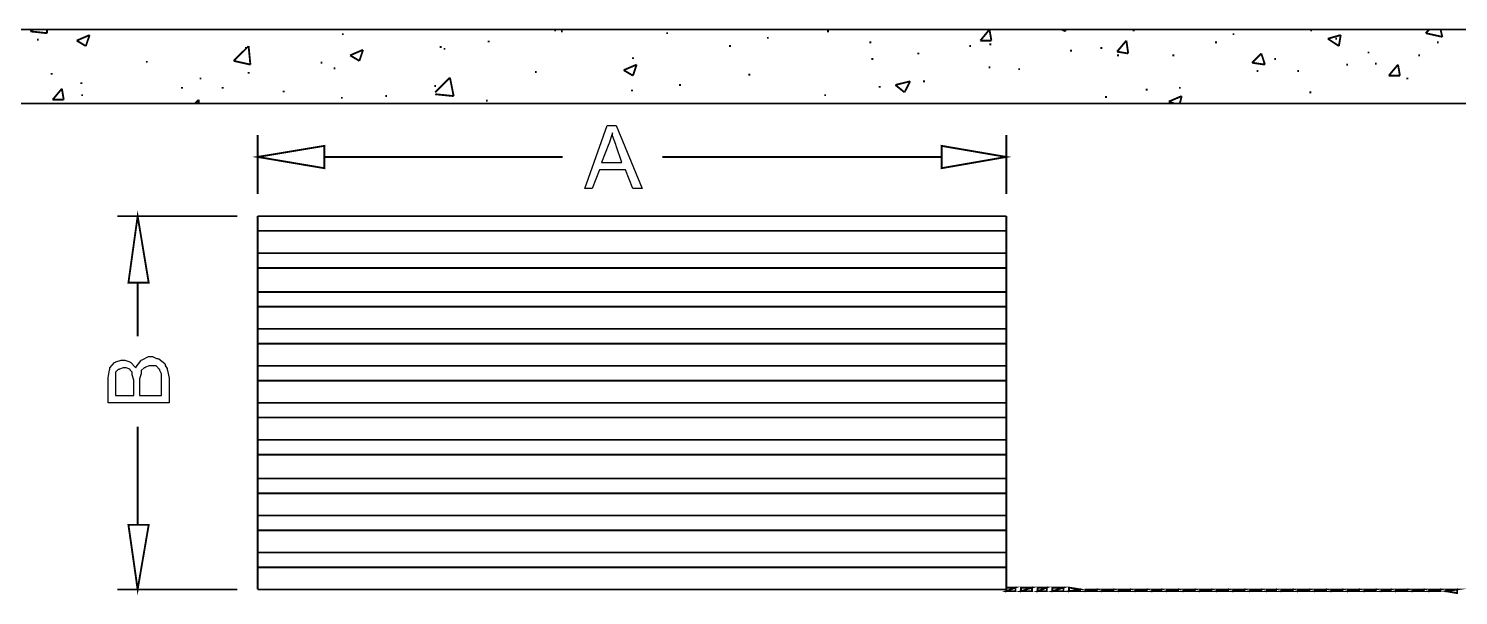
# Model space of a CAD drawing. Extents: x 219 to 1226, y 175 to 465.
# Drawn here: x 366.04 to 398.86, y 249.12 to 262.12 of the extents above; entities that cross this region are included whole.
import ezdxf

# ---------------------------------------------------------------- set-up
doc = ezdxf.new("R2010")
doc.units = 0
doc.header["$MEASUREMENT"] = 0
for name, color, linetype in [('C00-00-00-BLACK', 7, 'Continuous'), ('C00-7E-FF', 150, 'Continuous'), ('C00-FF-00', 3, 'Continuous'), ('CFF-7E-00', 30, 'Continuous')]:
    doc.layers.add(name, color=color, linetype=linetype)

msp = doc.modelspace()

# ---------------------------------------------------------------- linework, layer by layer
at = {"layer": 'C00-00-00-BLACK', "const_width": 0.0423}
for points in [[(232.744, 262.098), (408.666, 262.098)], [(366.085, 262.055), (366.128, 262.098)], [(366.085, 262.055), (366.465, 262.014)], [(366.255, 261.887), (366.255, 261.844)], [(366.465, 262.014), (366.465, 262.098)], [(367.146, 261.844), (367.443, 261.971)], [(367.146, 261.844), (367.357, 261.718)], [(367.357, 261.718), (367.443, 261.971)], [(373.253, 262.014), (373.253, 261.971)], [(376.602, 261.844), (376.602, 261.802)], [(378.129, 262.098), (378.129, 262.055)], [(378.259, 262.055), (378.301, 262.055)], [(380.675, 262.014), (380.717, 262.014)], [(383.008, 261.929), (383.008, 261.887)], [(384.365, 262.055), (384.408, 262.055)], [(387.884, 261.844), (388.095, 262.098)], [(387.884, 261.844), (388.138, 261.844)], [(388.138, 261.844), (388.095, 262.098)], [(389.752, 262.098), (389.837, 262.055)], [(389.837, 262.055), (389.837, 262.098)], [(391.022, 261.59), (391.236, 261.844)], [(391.278, 261.548), (391.236, 261.844)], [(391.405, 262.098), (391.405, 262.055)], [(393.694, 262.014), (393.694, 261.971)], [(395.478, 262.098), (395.478, 262.055)], [(395.859, 261.887), (396.155, 261.971)], [(395.859, 261.887), (396.113, 261.718)], [(396.029, 261.887), (396.07, 261.887)], [(396.113, 261.718), (396.155, 261.971)], [(398.105, 262.014), (398.189, 262.098)], [(398.105, 262.014), (398.488, 261.929)], [(398.488, 261.929), (398.446, 262.098)], [(370.75, 261.379), (371.092, 261.718)], [(371.006, 261.675), (371.049, 261.675)], [(371.133, 261.293), (371.092, 261.718)], [(373.422, 261.505), (373.718, 261.632)], [(373.422, 261.505), (373.634, 261.379)], [(373.634, 261.379), (373.718, 261.632)], [(375.501, 261.718), (375.501, 261.675)], [(375.587, 261.675), (375.587, 261.632)], [(382.116, 261.718), (382.159, 261.718)], [(385.339, 261.802), (385.383, 261.802)], [(386.441, 261.548), (386.484, 261.548)], [(387.631, 261.718), (387.672, 261.718)], [(388.095, 261.759), (388.138, 261.759)], [(389.964, 261.632), (389.964, 261.59)], [(390.641, 261.675), (390.683, 261.675)], [(391.022, 261.59), (391.278, 261.548)], [(391.022, 261.505), (391.065, 261.505)], [(392.294, 261.505), (392.337, 261.505)], [(393.271, 261.802), (393.314, 261.802)], [(394.12, 261.336), (394.332, 261.548)], [(394.416, 261.293), (394.332, 261.548)], [(396.791, 261.59), (396.791, 261.548)], [(397.936, 261.505), (397.978, 261.505)], [(398.361, 261.802), (398.404, 261.802)], [(368.757, 261.379), (368.757, 261.336)], [(370.75, 261.379), (371.133, 261.293)], [(372.745, 261.336), (372.786, 261.336)], [(373.042, 261.209), (373.083, 261.209)], [(379.7, 261.166), (379.997, 261.293)], [(379.912, 261.463), (379.912, 261.421)], [(379.912, 261.04), (379.997, 261.293)], [(385.383, 261.421), (385.426, 261.421)], [(388.095, 261.252), (388.095, 261.209)], [(388.776, 261.209), (388.776, 261.166)], [(394.12, 261.336), (394.416, 261.293)], [(394.628, 261.421), (394.671, 261.421)], [(396.282, 261.293), (396.325, 261.293)], [(396.962, 261.336), (396.962, 261.293)], [(397.258, 261.04), (397.47, 261.293)], [(397.513, 261.04), (397.47, 261.293)], [(366.551, 261.082), (366.594, 261.082)], [(367.23, 260.868), (367.273, 260.868)], [(369.988, 260.994), (369.988, 260.953)], [(371.092, 261.125), (371.092, 261.082)], [(375.374, 260.657), (375.713, 260.994)], [(375.797, 260.571), (375.713, 260.994)], [(377.663, 261.125), (377.706, 261.125)], [(379.7, 261.166), (379.912, 261.04)], [(382.585, 261.082), (382.585, 261.04)], [(385.935, 260.826), (386.274, 260.91)], [(386.145, 260.657), (386.274, 260.91)], [(386.57, 260.91), (386.611, 260.91)], [(394.247, 261.166), (394.247, 261.125)], [(395.178, 261.166), (395.178, 261.125)], [(397.258, 261.04), (397.513, 261.04)], [(397.682, 260.994), (397.682, 260.953)], [(366.594, 260.487), (366.807, 260.741)], [(366.85, 260.487), (366.807, 260.741)], [(367.273, 260.614), (367.273, 260.571)], [(369.565, 260.783), (369.565, 260.741)], [(370.496, 260.783), (370.496, 260.741)], [(371.895, 260.698), (371.895, 260.657)], [(373.211, 260.53), (373.253, 260.53)], [(374.229, 260.571), (374.271, 260.571)], [(375.374, 260.826), (375.374, 260.783)], [(375.374, 260.614), (375.797, 260.571)], [(379.87, 260.698), (379.912, 260.698)], [(380.971, 260.826), (381.014, 260.826)], [(384.323, 260.614), (384.323, 260.571)], [(385.553, 260.783), (385.595, 260.783)], [(385.935, 260.826), (386.145, 260.657)], [(390.769, 260.571), (390.769, 260.53)], [(391.701, 260.741), (391.701, 260.698)], [(392.21, 260.445), (392.506, 260.571)], [(392.464, 260.783), (392.464, 260.741)], [(392.464, 260.402), (392.506, 260.571)], [(395.433, 260.657), (395.478, 260.657)], [(242.202, 260.402), (399.208, 260.402)], [(366.594, 260.487), (366.85, 260.487)], [(369.861, 260.402), (369.945, 260.487)], [(369.945, 260.402), (369.945, 260.487)], [(376.56, 260.487), (376.56, 260.445)], [(389.71, 260.402), (389.752, 260.402)], [(392.21, 260.445), (392.337, 260.402)], [(371.302, 249.255), (371.302, 257.818)], [(388.48, 257.818), (371.302, 257.818)], [(388.48, 249.255), (388.48, 257.818)], [(371.302, 249.255), (388.48, 249.255)]]:
    msp.add_lwpolyline(points, dxfattribs=at)
at = {"layer": 'C00-7E-FF', "const_width": 0.0423}
for points in [[(371.302, 258.325), (371.302, 259.682)], [(388.48, 258.325), (388.48, 259.682)], [(372.829, 259.175), (378.301, 259.175)], [(386.996, 259.175), (380.589, 259.175)], [(370.834, 257.818), (368.078, 257.818)], [(368.546, 256.291), (368.546, 255.063)], [(368.546, 250.738), (368.546, 252.986)], [(370.834, 249.255), (368.078, 249.255)]]:
    msp.add_lwpolyline(points, dxfattribs=at)
for points in [[(372.829, 259.429), (372.829, 258.917), (371.302, 259.175), (372.829, 259.429)], [(386.996, 259.429), (386.996, 258.917), (388.48, 259.175), (386.996, 259.429)], [(368.334, 256.291), (368.8, 256.291), (368.546, 257.818), (368.334, 256.291)], [(368.334, 250.738), (368.8, 250.738), (368.546, 249.255), (368.334, 250.738)]]:
    msp.add_lwpolyline(points, close=True, dxfattribs=at)
at = {"layer": 'C00-7E-FF'}
for points in [[(372.829, 259.429), (372.829, 258.917), (371.302, 259.175), (372.829, 259.429)], [(386.996, 259.429), (386.996, 258.917), (388.48, 259.175), (386.996, 259.429)], [(368.334, 256.291), (368.8, 256.291), (368.546, 257.818), (368.334, 256.291)], [(368.334, 250.738), (368.8, 250.738), (368.546, 249.255), (368.334, 250.738)]]:
    msp.add_lwpolyline(points, close=True, dxfattribs=at)
at = {"layer": 'C00-FF-00', "const_width": 0.0423}
for points in [[(388.48, 257.479), (371.302, 257.479)], [(388.48, 256.968), (371.302, 256.968)], [(388.48, 256.629), (371.302, 256.629)], [(388.48, 256.079), (371.302, 256.079)], [(388.48, 255.74), (371.302, 255.74)], [(388.48, 255.233), (371.302, 255.233)], [(388.48, 254.891), (371.302, 254.891)], [(388.48, 254.382), (371.302, 254.382)], [(388.48, 254.045), (371.302, 254.045)], [(388.48, 253.536), (371.302, 253.536)], [(388.48, 253.197), (371.302, 253.197)], [(388.48, 252.687), (371.302, 252.687)], [(388.48, 252.348), (371.302, 252.348)], [(388.48, 251.799), (371.302, 251.799)], [(388.48, 251.46), (371.302, 251.46)], [(388.48, 250.951), (371.302, 250.951)], [(388.48, 250.609), (371.302, 250.609)], [(388.48, 250.102), (371.302, 250.102)], [(388.48, 249.763), (371.302, 249.763)], [(388.48, 249.214), (388.48, 249.297)]]:
    msp.add_lwpolyline(points, dxfattribs=at)
for points in [[(388.69, 249.214), (388.69, 249.297), (388.48, 249.214), (388.69, 249.214)], [(388.69, 249.297), (388.48, 249.214), (388.48, 249.297), (388.69, 249.297)], [(389.072, 249.214), (389.072, 249.297), (388.816, 249.214), (389.072, 249.214)], [(389.072, 249.297), (388.816, 249.214), (388.816, 249.297), (389.072, 249.297)], [(389.411, 249.214), (389.411, 249.297), (389.199, 249.214), (389.411, 249.214)], [(389.411, 249.297), (389.199, 249.214), (389.199, 249.297), (389.411, 249.297)], [(389.794, 249.214), (389.794, 249.297), (389.538, 249.214), (389.794, 249.214)], [(389.794, 249.297), (389.538, 249.214), (389.538, 249.297), (389.794, 249.297)], [(390.176, 249.214), (390.176, 249.255), (389.921, 249.214), (390.176, 249.214)], [(390.176, 249.255), (389.921, 249.214), (389.921, 249.297), (390.176, 249.255)], [(390.556, 249.214), (390.556, 249.255), (390.3, 249.214), (390.556, 249.214)], [(390.556, 249.255), (390.3, 249.214), (390.3, 249.255), (390.556, 249.255)], [(390.938, 249.214), (390.938, 249.255), (390.68, 249.214), (390.938, 249.214)], [(390.938, 249.255), (390.68, 249.214), (390.68, 249.255), (390.938, 249.255)], [(391.321, 249.214), (391.321, 249.255), (391.065, 249.214), (391.321, 249.214)], [(391.321, 249.255), (391.065, 249.214), (391.065, 249.255), (391.321, 249.255)], [(391.701, 249.214), (391.701, 249.255), (391.445, 249.214), (391.701, 249.214)], [(391.701, 249.255), (391.445, 249.214), (391.445, 249.255), (391.701, 249.255)], [(392.04, 249.214), (392.04, 249.255), (391.83, 249.214), (392.04, 249.214)], [(392.04, 249.255), (391.83, 249.214), (391.83, 249.255), (392.04, 249.255)], [(392.422, 249.214), (392.422, 249.255), (392.165, 249.214), (392.422, 249.214)], [(392.422, 249.255), (392.165, 249.214), (392.165, 249.255), (392.422, 249.255)], [(392.805, 249.214), (392.805, 249.255), (392.549, 249.214), (392.805, 249.214)], [(392.805, 249.255), (392.549, 249.214), (392.549, 249.255), (392.805, 249.255)], [(393.187, 249.214), (393.187, 249.255), (392.929, 249.214), (393.187, 249.214)], [(393.187, 249.255), (392.929, 249.214), (392.929, 249.255), (393.187, 249.255)], [(393.568, 249.214), (393.568, 249.255), (393.311, 249.214), (393.568, 249.214)], [(393.568, 249.255), (393.311, 249.214), (393.311, 249.255), (393.568, 249.255)], [(393.948, 249.214), (393.948, 249.255), (393.691, 249.214), (393.948, 249.214)], [(393.948, 249.255), (393.691, 249.214), (393.691, 249.255), (393.948, 249.255)], [(394.332, 249.214), (394.332, 249.255), (394.076, 249.214), (394.332, 249.214)], [(394.332, 249.255), (394.076, 249.214), (394.076, 249.255), (394.332, 249.255)], [(394.671, 249.214), (394.671, 249.255), (394.459, 249.214), (394.671, 249.214)], [(394.671, 249.255), (394.459, 249.214), (394.459, 249.255), (394.671, 249.255)], [(395.052, 249.214), (395.052, 249.255), (394.795, 249.214), (395.052, 249.214)], [(395.052, 249.255), (394.795, 249.214), (394.795, 249.255), (395.052, 249.255)], [(395.433, 249.214), (395.433, 249.255), (395.176, 249.214), (395.433, 249.214)], [(395.433, 249.255), (395.176, 249.214), (395.176, 249.255), (395.433, 249.255)], [(395.817, 249.214), (395.817, 249.255), (395.56, 249.214), (395.817, 249.214)], [(395.817, 249.255), (395.56, 249.214), (395.56, 249.255), (395.817, 249.255)], [(396.197, 249.214), (396.197, 249.255), (395.94, 249.214), (396.197, 249.214)], [(396.197, 249.255), (395.94, 249.214), (395.94, 249.255), (396.197, 249.255)], [(396.579, 249.214), (396.579, 249.255), (396.322, 249.214), (396.579, 249.214)], [(396.579, 249.255), (396.322, 249.214), (396.322, 249.255), (396.579, 249.255)], [(396.962, 249.214), (396.962, 249.255), (396.705, 249.214), (396.962, 249.214)], [(396.962, 249.255), (396.705, 249.214), (396.705, 249.255), (396.962, 249.255)], [(397.301, 249.214), (397.301, 249.255), (397.09, 249.214), (397.301, 249.214)], [(397.301, 249.255), (397.09, 249.214), (397.09, 249.255), (397.301, 249.255)], [(397.682, 249.214), (397.682, 249.255), (397.424, 249.214), (397.682, 249.214)], [(397.682, 249.255), (397.424, 249.214), (397.424, 249.255), (397.682, 249.255)], [(398.063, 249.214), (398.063, 249.255), (397.806, 249.214), (398.063, 249.214)], [(398.063, 249.255), (397.806, 249.214), (397.806, 249.255), (398.063, 249.255)], [(398.446, 249.214), (398.446, 249.255), (398.189, 249.214), (398.446, 249.214)], [(398.446, 249.255), (398.189, 249.214), (398.189, 249.255), (398.446, 249.255)], [(398.827, 249.171), (398.827, 249.255), (398.574, 249.214), (398.827, 249.171)], [(398.827, 249.255), (398.574, 249.214), (398.574, 249.255), (398.827, 249.255)]]:
    msp.add_lwpolyline(points, close=True, dxfattribs=at)
at = {"layer": 'C00-FF-00'}
for points in [[(388.69, 249.214), (388.69, 249.297), (388.48, 249.214), (388.69, 249.214)], [(388.69, 249.297), (388.48, 249.214), (388.48, 249.297), (388.69, 249.297)], [(389.072, 249.214), (389.072, 249.297), (388.816, 249.214), (389.072, 249.214)], [(389.072, 249.297), (388.816, 249.214), (388.816, 249.297), (389.072, 249.297)], [(389.411, 249.214), (389.411, 249.297), (389.199, 249.214), (389.411, 249.214)], [(389.411, 249.297), (389.199, 249.214), (389.199, 249.297), (389.411, 249.297)], [(389.794, 249.214), (389.794, 249.297), (389.538, 249.214), (389.794, 249.214)], [(389.794, 249.297), (389.538, 249.214), (389.538, 249.297), (389.794, 249.297)], [(390.176, 249.255), (389.921, 249.214), (389.921, 249.297), (390.176, 249.255)], [(390.176, 249.214), (390.176, 249.255), (389.921, 249.214), (390.176, 249.214)], [(390.556, 249.214), (390.556, 249.255), (390.3, 249.214), (390.556, 249.214)], [(390.556, 249.255), (390.3, 249.214), (390.3, 249.255), (390.556, 249.255)], [(390.938, 249.214), (390.938, 249.255), (390.68, 249.214), (390.938, 249.214)], [(390.938, 249.255), (390.68, 249.214), (390.68, 249.255), (390.938, 249.255)], [(391.321, 249.214), (391.321, 249.255), (391.065, 249.214), (391.321, 249.214)], [(391.321, 249.255), (391.065, 249.214), (391.065, 249.255), (391.321, 249.255)], [(391.701, 249.214), (391.701, 249.255), (391.445, 249.214), (391.701, 249.214)], [(391.701, 249.255), (391.445, 249.214), (391.445, 249.255), (391.701, 249.255)], [(392.04, 249.214), (392.04, 249.255), (391.83, 249.214), (392.04, 249.214)], [(392.04, 249.255), (391.83, 249.214), (391.83, 249.255), (392.04, 249.255)], [(392.422, 249.214), (392.422, 249.255), (392.165, 249.214), (392.422, 249.214)], [(392.422, 249.255), (392.165, 249.214), (392.165, 249.255), (392.422, 249.255)], [(392.805, 249.214), (392.805, 249.255), (392.549, 249.214), (392.805, 249.214)], [(392.805, 249.255), (392.549, 249.214), (392.549, 249.255), (392.805, 249.255)], [(393.187, 249.214), (393.187, 249.255), (392.929, 249.214), (393.187, 249.214)], [(393.187, 249.255), (392.929, 249.214), (392.929, 249.255), (393.187, 249.255)], [(393.568, 249.214), (393.568, 249.255), (393.311, 249.214), (393.568, 249.214)], [(393.568, 249.255), (393.311, 249.214), (393.311, 249.255), (393.568, 249.255)], [(393.948, 249.214), (393.948, 249.255), (393.691, 249.214), (393.948, 249.214)], [(393.948, 249.255), (393.691, 249.214), (393.691, 249.255), (393.948, 249.255)], [(394.332, 249.214), (394.332, 249.255), (394.076, 249.214), (394.332, 249.214)], [(394.332, 249.255), (394.076, 249.214), (394.076, 249.255), (394.332, 249.255)], [(394.671, 249.214), (394.671, 249.255), (394.459, 249.214), (394.671, 249.214)], [(394.671, 249.255), (394.459, 249.214), (394.459, 249.255), (394.671, 249.255)], [(395.052, 249.214), (395.052, 249.255), (394.795, 249.214), (395.052, 249.214)], [(395.052, 249.255), (394.795, 249.214), (394.795, 249.255), (395.052, 249.255)], [(395.433, 249.214), (395.433, 249.255), (395.176, 249.214), (395.433, 249.214)], [(395.433, 249.255), (395.176, 249.214), (395.176, 249.255), (395.433, 249.255)], [(395.817, 249.214), (395.817, 249.255), (395.56, 249.214), (395.817, 249.214)], [(395.817, 249.255), (395.56, 249.214), (395.56, 249.255), (395.817, 249.255)], [(396.197, 249.214), (396.197, 249.255), (395.94, 249.214), (396.197, 249.214)], [(396.197, 249.255), (395.94, 249.214), (395.94, 249.255), (396.197, 249.255)], [(396.579, 249.214), (396.579, 249.255), (396.322, 249.214), (396.579, 249.214)], [(396.579, 249.255), (396.322, 249.214), (396.322, 249.255), (396.579, 249.255)], [(396.962, 249.214), (396.962, 249.255), (396.705, 249.214), (396.962, 249.214)], [(396.962, 249.255), (396.705, 249.214), (396.705, 249.255), (396.962, 249.255)], [(397.301, 249.214), (397.301, 249.255), (397.09, 249.214), (397.301, 249.214)], [(397.301, 249.255), (397.09, 249.214), (397.09, 249.255), (397.301, 249.255)], [(397.682, 249.214), (397.682, 249.255), (397.424, 249.214), (397.682, 249.214)], [(397.682, 249.255), (397.424, 249.214), (397.424, 249.255), (397.682, 249.255)], [(398.063, 249.214), (398.063, 249.255), (397.806, 249.214), (398.063, 249.214)], [(398.063, 249.255), (397.806, 249.214), (397.806, 249.255), (398.063, 249.255)], [(398.446, 249.214), (398.446, 249.255), (398.189, 249.214), (398.446, 249.214)], [(398.446, 249.255), (398.189, 249.214), (398.189, 249.255), (398.446, 249.255)], [(398.827, 249.171), (398.827, 249.255), (398.574, 249.214), (398.827, 249.171)], [(398.827, 249.255), (398.574, 249.214), (398.574, 249.255), (398.827, 249.255)]]:
    msp.add_lwpolyline(points, close=True, dxfattribs=at)
at = {"layer": 'CFF-7E-00'}
for points in [[(378.809, 258.452), (379.317, 259.895), (379.528, 259.895), (380.123, 258.452), (379.912, 258.452), (379.743, 258.876), (379.148, 258.876), (378.978, 258.452), (378.809, 258.452)], [(379.19, 259.047), (379.659, 259.047), (379.528, 259.429), (379.517, 259.46), (379.444, 259.659), (379.444, 259.725), (379.433, 259.704), (379.369, 259.493), (379.36, 259.472), (379.19, 259.047)], [(369.266, 253.536), (367.866, 253.536), (367.866, 254.045), (367.866, 254.108), (367.897, 254.289), (367.908, 254.298), (367.908, 254.341), (368.013, 254.458), (368.035, 254.468), (368.045, 254.479), (368.166, 254.51), (368.207, 254.51), (368.249, 254.51), (368.366, 254.479), (368.377, 254.468), (368.387, 254.458), (368.492, 254.352), (368.504, 254.341), (368.513, 254.363), (368.619, 254.501), (368.63, 254.51), (368.651, 254.521), (368.794, 254.595), (368.843, 254.595), (368.884, 254.595), (368.979, 254.552), (369.011, 254.552), (369.032, 254.542), (369.169, 254.436), (369.18, 254.425), (369.18, 254.393), (369.223, 254.323), (369.223, 254.298), (369.233, 254.278), (369.266, 254.104), (369.266, 254.045), (369.266, 253.536)], [(368.461, 253.706), (368.461, 254.002), (368.461, 254.056), (368.418, 254.176), (368.418, 254.214), (368.418, 254.236), (368.377, 254.283), (368.377, 254.298), (368.366, 254.309), (368.279, 254.341), (368.25, 254.341), (368.217, 254.341), (368.132, 254.309), (368.122, 254.298), (368.1, 254.298), (368.035, 254.236), (368.035, 254.214), (368.035, 254.162), (368.035, 254.042), (368.035, 254.002), (368.035, 253.706), (368.461, 253.706)], [(369.096, 253.706), (369.096, 254.045), (369.096, 254.077), (369.096, 254.171), (369.096, 254.171), (369.096, 254.203), (369.053, 254.275), (369.053, 254.298), (369.042, 254.309), (368.979, 254.373), (368.969, 254.382), (368.938, 254.382), (368.866, 254.382), (368.843, 254.382), (368.81, 254.382), (368.724, 254.352), (368.714, 254.341), (368.693, 254.341), (368.63, 254.278), (368.63, 254.256), (368.63, 254.203), (368.588, 254.085), (368.588, 254.045), (368.588, 253.706), (369.096, 253.706)]]:
    msp.add_lwpolyline(points, close=True, dxfattribs=at)

doc.saveas('drawing.dxf')
